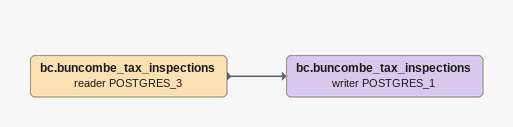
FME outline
bc.buncombe_tax_inspections (reader POSTGRES_3)
    -> bc.buncombe_tax_inspections (writer POSTGRES_1)
bc.buncombe_tax_inspections (writer POSTGRES_1)
